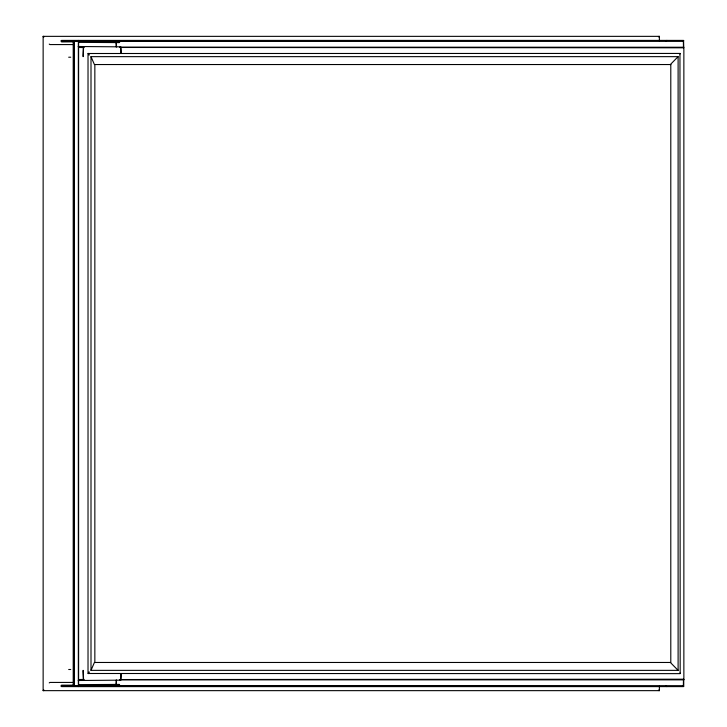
<?xml version="1.0" encoding="UTF-8"?>
<svg xmlns="http://www.w3.org/2000/svg" width="727" height="727" viewBox="0 0 727 727"><rect width="100%" height="100%" fill="white"/><g stroke="black" fill="none" stroke-linecap="round" stroke-linejoin="round"><path stroke-width="1.09" d="M74.59 41.03L119.619 40.857L119.791 41.439C117.919 43.865 121.227 41.166 119.619 40.548L74.263 40.739L74.454 686.461L119.619 686.461L120.082 685.815L119.283 684.416L78.343 684.634L78.343 42.366L119.283 42.593M683.462 41.121L73.209 41.112L73.209 685.897L683.462 685.934M73.491 685.161L61.522 685.161L61.032 686.106L61.522 686.606L683.571 686.606L683.416 685.815M119.782 679.854L683.698 679.854L683.698 679.2M116.084 41.112L116.538 40.548M78.67 685.961L78.216 686.606M659.371 686.106L659.371 690.65L43.138 690.65L43.284 690.15M659.225 36.85L659.371 36.35L43.138 36.35L43.138 690.65M679.954 53.507L680.172 673.638L88.403 673.493M73.209 685.897L73.772 685.57L73.763 41.439L61.522 41.53L61.313 40.83L683.353 40.712L683.462 47.937M670.303 64.603L678.109 56.651L91.002 56.651L91.002 670.358L678.109 670.358L678.109 56.651M683.471 47.809L119.764 47.473M116.175 680.108L116.075 684.752M91.002 670.358L94.437 662.406M683.416 41.194L683.743 40.721M88.294 673.475L89.157 671.848M78.343 685.57L77.762 686.152M679.972 54.016L680.19 53.434L88.403 53.507M119.283 684.416L119.619 686.152L74.59 685.979M83.778 679.554L78.589 680.108A1.19 0.591 -35.3 0 0 78.216 680.499M89.139 672.993L88.421 673.638M49.227 682.907L49.909 682.426L74.136 682.426M84.032 679.509L83.114 680.163M666.086 41.121L666.659 40.712M78.434 680.499L120.737 680.163L121.2 673.556M683.462 679.073L683.353 686.297L61.232 685.888L73.5 685.47M658.408 36.85L658.962 36.35M43.547 690.65L44.111 690.15M666.041 40.903L666.886 40.403M116.538 680.163L116.302 684.752M88.367 53.398L89.139 54.016M120.8 679.836L120.973 673.556M83.114 679.854L83.569 679.2L83.132 670.349L83.278 679.436L78.916 679.536M77.544 686.461L78.252 686.061A1.272 0.636 -35.3 0 0 78.607 685.561L78.607 41.448A1.272 0.636 35.3 0 0 78.252 40.948L77.544 40.548M73.491 41.848L61.522 41.848L61.032 40.903L61.522 40.403L683.571 40.403L683.743 47.537M74.136 44.574L49.909 44.574L49.227 44.093M78.216 46.501A1.19 0.591 35.3 0 0 78.589 46.901L83.814 47.491M119.782 47.155L683.862 47.246L683.862 679.763M78.916 47.473L83.278 47.573L83.132 56.661L83.569 47.809L83.114 47.155M68.683 57.215L70.737 57.215M68.683 669.494L70.737 669.494M119.764 679.536L683.471 679.2M120.737 47.155L120.973 53.453M116.538 686.461L116.084 685.897M83.114 46.846L84.032 47.491M666.886 686.606L666.041 686.106M78.216 40.403L78.67 41.048M666.659 686.297L666.086 685.888M77.762 40.857L78.343 41.439M116.538 46.846L116.302 42.257M43.547 36.35L44.111 36.85M658.408 690.15L658.962 690.65M679.954 673.493L679.972 672.993M78.434 46.501L120.737 46.846L121.2 53.453M94.437 64.603L91.002 56.651M678.109 670.358L670.303 662.406M88.249 53.453L89.157 55.161M116.175 46.901L116.075 42.257M659.225 690.15L659.371 690.65M43.138 36.35L43.284 36.85M683.743 679.472L683.743 686.524M659.371 36.35L659.371 40.894M88.022 53.453L88.022 673.556M74.463 41.194A1.136 0.573 35.3 0 1 74.263 40.73M74.263 686.279A1.136 0.573 -35.3 0 1 74.463 685.815M670.794 64.539L94.846 64.539L94.846 662.47L670.794 662.47L670.794 64.539"/></g></svg>
